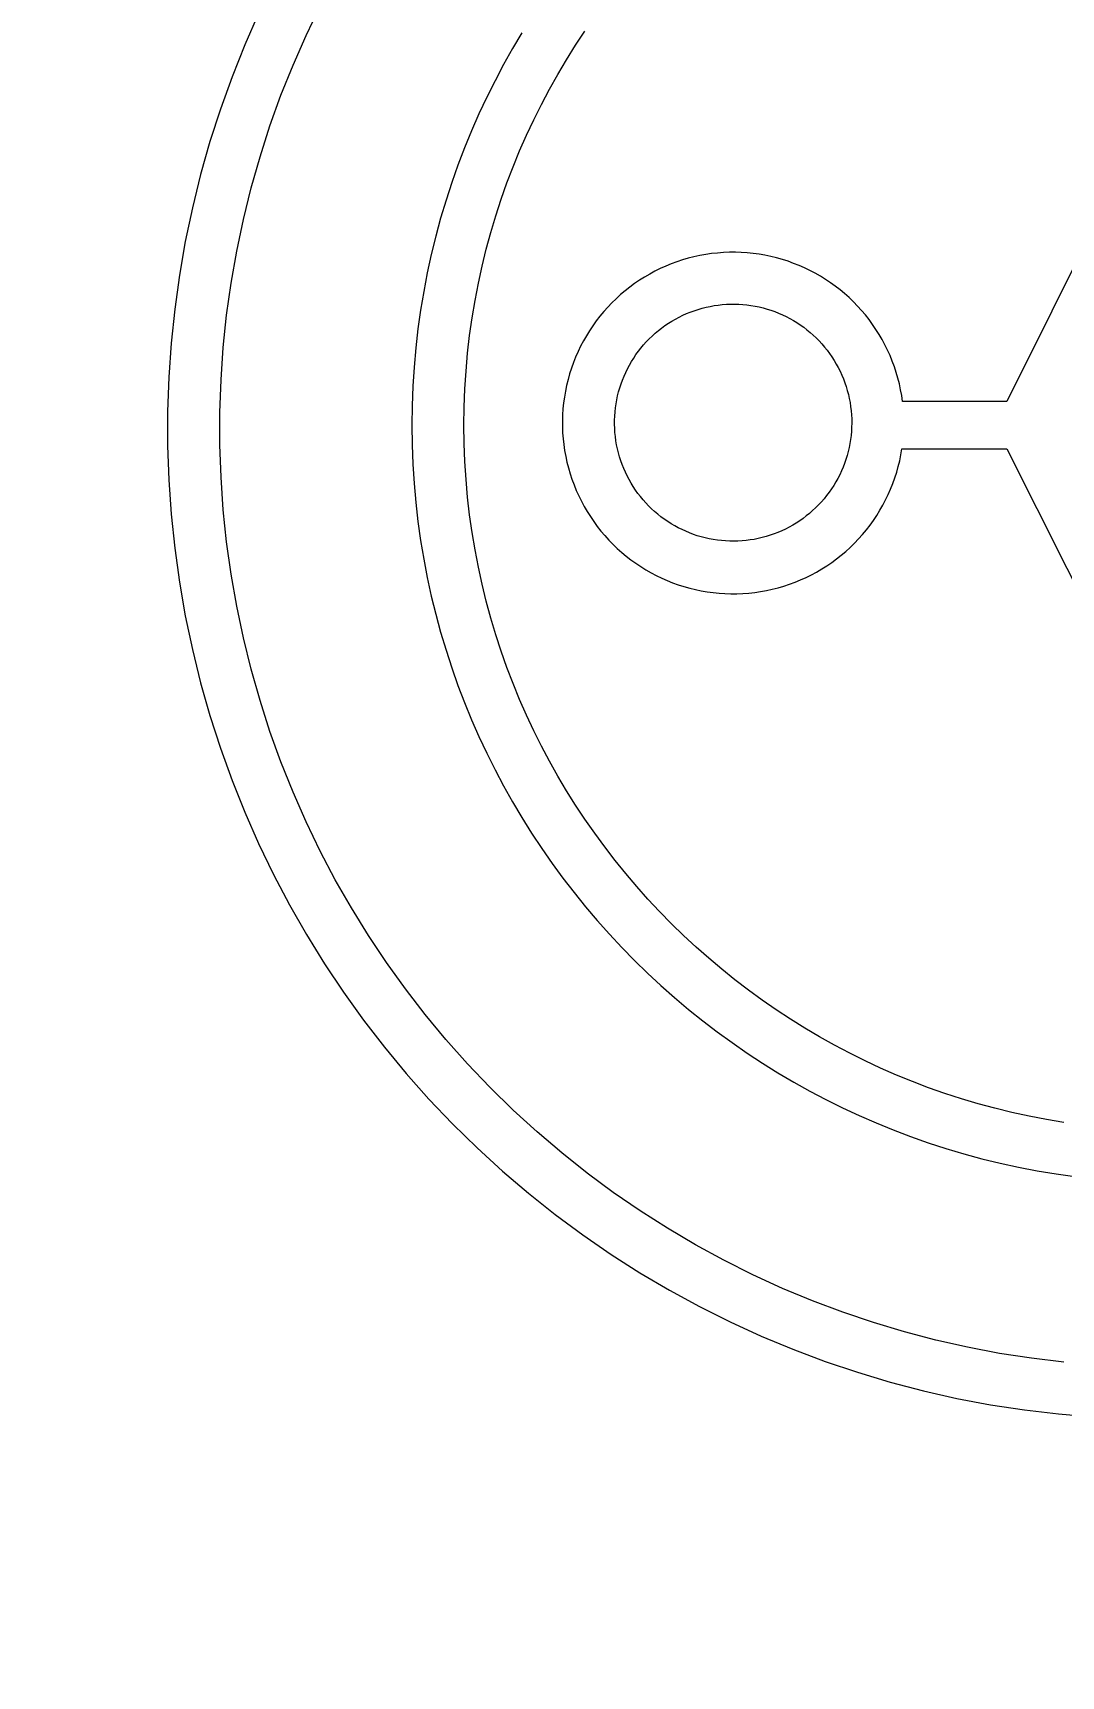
# Model space of a CAD drawing. Header units: millimetres. Extents: x -219 to 4970, y -9 to 3393.
# Drawn here: x 1343.5 to 1378.7, y 3026.3 to 3082.6 of the extents above; entities that cross this region are included whole.
import ezdxf

# ---------------------------------------------------------------- set-up
doc = ezdxf.new("R2010")
doc.units = ezdxf.units.MM
doc.layers.add('ZANO_R', color=7, linetype='Continuous', lineweight=0)
doc.layers.add('ZANO_W', color=1, linetype='Continuous', lineweight=0)
doc.styles.add('Arial', font='arial.ttf')
doc.styles.get("Standard").update_dxf_attribs({"font": 'ARIALUNI.TTF'})
doc.dimstyles.new('pl i ang', dxfattribs={"dimtxt": 50, "dimasz": 50, "dimexe": 1.25, "dimexo": 0.625, "dimgap": 10, "dimtad": 1, "dimtoh": 1, "dimtxsty": 'Standard', "dimcen": 2.5, "dimclrd": 1, "dimclre": 1, "dimclrt": 1, "dimadec": 0, "dimazin": 0, "dimtfac": 1, "dimtmove": 0, "dimatfit": 3, "dimfxl": 1, "dimarcsym": 1})

# ---------------------------------------------------------------- blocks, each defined once
blk = doc.blocks.new('*D480')
at = {"layer": 'ZANO_W', "color": 1, "lineweight": -2}
blk.add_arc((3941.475, 2679.364), 150.809, 99.55169, 164.75824, dxfattribs=at)
at = {"layer": 'ZANO_W', "color": 1}
for points in [[(3916.675, 2821.419), (3916.226, 2834.745), (3956.428, 2829.43)], [(3789.363, 2719.894), (3802.578, 2718.126), (3790.666, 2679.364)]]:
    blk.add_solid(points, dxfattribs=at)
at = {"layer": 'ZANO_W', "color": 1, "insert": (3819.669, 2813.909), "char_height": 40, "attachment_point": 5, "rotation": 42.155, "style": 'Arial'}
blk.add_mtext('96%%d', dxfattribs=at)

msp = doc.modelspace()

# ---------------------------------------------------------------- linework, layer by layer
at = {"layer": 'ZANO_R'}
for p, q in [((1351.256, 3083.242), (1350.783, 3082.169)), ((1352.881, 3082.494), (1353.364, 3083.495)), ((1362.102, 3082.158), (1362.423, 3082.643)), ((1350.783, 3082.169), (1350.347, 3081.081)), ((1352.434, 3081.478), (1352.881, 3082.494)), ((1359.946, 3082.048), (1359.639, 3081.501)), ((1360.266, 3082.586), (1359.946, 3082.048)), ((1361.793, 3081.664), (1362.102, 3082.158)), ((1352.021, 3080.447), (1352.434, 3081.478)), ((1359.639, 3081.501), (1359.345, 3080.946)), ((1361.495, 3081.162), (1361.793, 3081.664)), ((1350.347, 3081.081), (1349.95, 3079.978)), ((1359.345, 3080.946), (1359.065, 3080.383)), ((1361.209, 3080.653), (1361.495, 3081.162)), ((1351.645, 3079.402), (1352.021, 3080.447)), ((1359.065, 3080.383), (1358.797, 3079.813)), ((1360.935, 3080.136), (1361.209, 3080.653)), ((1349.95, 3079.978), (1349.591, 3078.862)), ((1358.797, 3079.813), (1358.543, 3079.236)), ((1360.674, 3079.612), (1360.935, 3080.136)), ((1381.882, 3080.067), (1376.855, 3069.97)), ((1351.304, 3078.345), (1351.645, 3079.402)), ((1358.543, 3079.236), (1358.303, 3078.651)), ((1360.425, 3079.081), (1360.674, 3079.612)), ((1349.591, 3078.862), (1349.27, 3077.734)), ((1358.303, 3078.651), (1358.077, 3078.059)), ((1360.188, 3078.543), (1360.425, 3079.081)), ((1351.001, 3077.276), (1351.304, 3078.345)), ((1359.965, 3077.999), (1360.188, 3078.543)), ((1349.27, 3077.734), (1348.989, 3076.596)), ((1358.077, 3078.059), (1357.865, 3077.46)), ((1359.754, 3077.447), (1359.965, 3077.999)), ((1350.735, 3076.198), (1351.001, 3077.276)), ((1357.865, 3077.46), (1357.668, 3076.855)), ((1359.557, 3076.89), (1359.754, 3077.447)), ((1348.989, 3076.596), (1348.748, 3075.449)), ((1357.668, 3076.855), (1357.485, 3076.244)), ((1359.373, 3076.326), (1359.557, 3076.89)), ((1350.506, 3075.111), (1350.735, 3076.198)), ((1357.485, 3076.244), (1357.317, 3075.626)), ((1359.202, 3075.757), (1359.373, 3076.326)), ((1348.748, 3075.449), (1348.546, 3074.294)), ((1357.317, 3075.626), (1357.164, 3075.003)), ((1359.046, 3075.182), (1359.202, 3075.757)), ((1350.315, 3074.017), (1350.506, 3075.111)), ((1357.164, 3075.003), (1357.026, 3074.373)), ((1358.903, 3074.601), (1359.046, 3075.182)), ((1365.566, 3074.748), (1365.375, 3074.677)), ((1365.76, 3074.812), (1365.566, 3074.748)), ((1365.956, 3074.869), (1365.76, 3074.812)), ((1366.154, 3074.919), (1365.956, 3074.869)), ((1366.353, 3074.962), (1366.154, 3074.919)), ((1366.554, 3074.998), (1366.353, 3074.962)), ((1366.755, 3075.028), (1366.554, 3074.998)), ((1366.958, 3075.05), (1366.755, 3075.028)), ((1367.162, 3075.065), (1366.958, 3075.05)), ((1367.365, 3075.073), (1367.162, 3075.065)), ((1367.569, 3075.074), (1367.365, 3075.073)), ((1367.773, 3075.068), (1367.569, 3075.074)), ((1367.977, 3075.055), (1367.773, 3075.068)), ((1368.18, 3075.034), (1367.977, 3075.055)), ((1368.382, 3075.007), (1368.18, 3075.034)), ((1368.583, 3074.972), (1368.382, 3075.007)), ((1368.783, 3074.931), (1368.583, 3074.972)), ((1368.981, 3074.882), (1368.783, 3074.931)), ((1369.177, 3074.827), (1368.981, 3074.882)), ((1369.371, 3074.765), (1369.177, 3074.827)), ((1369.563, 3074.696), (1369.371, 3074.765)), ((1348.546, 3074.294), (1348.384, 3073.132)), ((1357.026, 3074.373), (1356.904, 3073.738)), ((1358.775, 3074.015), (1358.903, 3074.601)), ((1364.462, 3074.226), (1364.289, 3074.117)), ((1364.638, 3074.329), (1364.462, 3074.226)), ((1364.817, 3074.426), (1364.638, 3074.329)), ((1365, 3074.516), (1364.817, 3074.426)), ((1365.186, 3074.6), (1365, 3074.516)), ((1365.375, 3074.677), (1365.186, 3074.6)), ((1369.753, 3074.62), (1369.563, 3074.696)), ((1369.939, 3074.538), (1369.753, 3074.62)), ((1370.123, 3074.45), (1369.939, 3074.538)), ((1370.304, 3074.355), (1370.123, 3074.45)), ((1370.481, 3074.254), (1370.304, 3074.355)), ((1370.654, 3074.146), (1370.481, 3074.254)), ((1350.161, 3072.917), (1350.315, 3074.017)), ((1356.904, 3073.738), (1356.797, 3073.098)), ((1358.661, 3073.423), (1358.775, 3074.015)), ((1363.64, 3073.624), (1363.489, 3073.487)), ((1363.796, 3073.756), (1363.64, 3073.624)), ((1363.956, 3073.882), (1363.796, 3073.756)), ((1364.12, 3074.003), (1363.956, 3073.882)), ((1364.289, 3074.117), (1364.12, 3074.003)), ((1370.824, 3074.033), (1370.654, 3074.146)), ((1370.99, 3073.914), (1370.824, 3074.033)), ((1371.151, 3073.789), (1370.99, 3073.914)), ((1371.308, 3073.659), (1371.151, 3073.789)), ((1371.46, 3073.523), (1371.308, 3073.659)), ((1348.384, 3073.132), (1348.263, 3071.966)), ((1356.797, 3073.098), (1356.706, 3072.453)), ((1358.562, 3072.827), (1358.661, 3073.423)), ((1363.066, 3073.045), (1362.936, 3072.888)), ((1363.202, 3073.197), (1363.066, 3073.045)), ((1363.343, 3073.344), (1363.202, 3073.197)), ((1363.489, 3073.487), (1363.343, 3073.344)), ((1365.896, 3072.975), (1366.027, 3073.028)), ((1366.027, 3073.028), (1366.159, 3073.076)), ((1366.159, 3073.076), (1366.293, 3073.12)), ((1366.293, 3073.12), (1366.428, 3073.16)), ((1366.428, 3073.16), (1366.565, 3073.194)), ((1366.565, 3073.194), (1366.702, 3073.224)), ((1366.702, 3073.224), (1366.841, 3073.249)), ((1366.841, 3073.249), (1366.98, 3073.27)), ((1366.98, 3073.27), (1367.12, 3073.285)), ((1367.12, 3073.285), (1367.261, 3073.296)), ((1367.261, 3073.296), (1367.402, 3073.301)), ((1367.402, 3073.301), (1367.542, 3073.302)), ((1367.542, 3073.302), (1367.683, 3073.298)), ((1367.683, 3073.298), (1367.824, 3073.289)), ((1367.824, 3073.289), (1367.964, 3073.275)), ((1367.964, 3073.275), (1368.104, 3073.256)), ((1368.104, 3073.256), (1368.242, 3073.233)), ((1368.242, 3073.233), (1368.38, 3073.204)), ((1368.38, 3073.204), (1368.517, 3073.171)), ((1368.517, 3073.171), (1368.653, 3073.133)), ((1368.653, 3073.133), (1368.787, 3073.091)), ((1368.787, 3073.091), (1368.92, 3073.043)), ((1368.92, 3073.043), (1369.051, 3072.992)), ((1371.607, 3073.382), (1371.46, 3073.523)), ((1371.75, 3073.236), (1371.607, 3073.382)), ((1371.887, 3073.085), (1371.75, 3073.236)), ((1372.019, 3072.929), (1371.887, 3073.085)), ((1350.046, 3071.812), (1350.161, 3072.917)), ((1358.477, 3072.226), (1358.562, 3072.827)), ((1362.692, 3072.561), (1362.579, 3072.391)), ((1362.811, 3072.727), (1362.692, 3072.561)), ((1362.936, 3072.888), (1362.811, 3072.727)), ((1364.935, 3072.394), (1365.046, 3072.481)), ((1365.046, 3072.481), (1365.159, 3072.564)), ((1365.159, 3072.564), (1365.276, 3072.643)), ((1365.276, 3072.643), (1365.395, 3072.718)), ((1365.395, 3072.718), (1365.517, 3072.788)), ((1365.517, 3072.788), (1365.641, 3072.855)), ((1365.641, 3072.855), (1365.768, 3072.917)), ((1365.768, 3072.917), (1365.896, 3072.975)), ((1369.051, 3072.992), (1369.18, 3072.935)), ((1369.18, 3072.935), (1369.307, 3072.875)), ((1369.307, 3072.875), (1369.432, 3072.809)), ((1369.432, 3072.809), (1369.555, 3072.74)), ((1369.555, 3072.74), (1369.675, 3072.666)), ((1369.675, 3072.666), (1369.792, 3072.589)), ((1369.792, 3072.589), (1369.907, 3072.507)), ((1369.907, 3072.507), (1370.019, 3072.421)), ((1372.145, 3072.769), (1372.019, 3072.929)), ((1372.266, 3072.605), (1372.145, 3072.769)), ((1372.38, 3072.436), (1372.266, 3072.605)), ((1348.263, 3071.966), (1348.182, 3070.797)), ((1356.706, 3072.453), (1356.631, 3071.802)), ((1358.408, 3071.621), (1358.477, 3072.226)), ((1362.37, 3072.041), (1362.275, 3071.86)), ((1362.471, 3072.218), (1362.37, 3072.041)), ((1362.579, 3072.391), (1362.471, 3072.218)), ((1364.339, 3071.796), (1364.429, 3071.904)), ((1364.429, 3071.904), (1364.523, 3072.009)), ((1364.523, 3072.009), (1364.621, 3072.111)), ((1364.621, 3072.111), (1364.722, 3072.209)), ((1364.722, 3072.209), (1364.827, 3072.303)), ((1364.827, 3072.303), (1364.935, 3072.394)), ((1370.019, 3072.421), (1370.128, 3072.332)), ((1370.128, 3072.332), (1370.233, 3072.238)), ((1370.233, 3072.238), (1370.335, 3072.141)), ((1370.335, 3072.141), (1370.434, 3072.041)), ((1370.434, 3072.041), (1370.53, 3071.937)), ((1370.53, 3071.937), (1370.621, 3071.83)), ((1372.489, 3072.263), (1372.38, 3072.436)), ((1372.592, 3072.087), (1372.489, 3072.263)), ((1372.689, 3071.908), (1372.592, 3072.087)), ((1372.779, 3071.725), (1372.689, 3071.908)), ((1349.97, 3070.704), (1350.046, 3071.812)), ((1356.631, 3071.802), (1356.573, 3071.147)), ((1358.353, 3071.01), (1358.408, 3071.621)), ((1362.104, 3071.49), (1362.029, 3071.3)), ((1362.187, 3071.677), (1362.104, 3071.49)), ((1362.275, 3071.86), (1362.187, 3071.677)), ((1364.016, 3071.335), (1364.091, 3071.455)), ((1364.091, 3071.455), (1364.169, 3071.571)), ((1364.169, 3071.571), (1364.252, 3071.685)), ((1364.252, 3071.685), (1364.339, 3071.796)), ((1370.621, 3071.83), (1370.709, 3071.72)), ((1370.709, 3071.72), (1370.793, 3071.607)), ((1370.793, 3071.607), (1370.873, 3071.491)), ((1370.873, 3071.491), (1370.949, 3071.373)), ((1370.949, 3071.373), (1371.021, 3071.251)), ((1372.863, 3071.539), (1372.779, 3071.725)), ((1372.94, 3071.35), (1372.863, 3071.539)), ((1373.011, 3071.159), (1372.94, 3071.35)), ((1348.182, 3070.797), (1348.141, 3069.625)), ((1356.573, 3071.147), (1356.531, 3070.488)), ((1358.314, 3070.396), (1358.353, 3071.01)), ((1361.898, 3070.914), (1361.843, 3070.718)), ((1361.96, 3071.108), (1361.898, 3070.914)), ((1362.029, 3071.3), (1361.96, 3071.108)), ((1363.707, 3070.703), (1363.76, 3070.834)), ((1363.76, 3070.834), (1363.817, 3070.962)), ((1363.817, 3070.962), (1363.879, 3071.089)), ((1363.879, 3071.089), (1363.945, 3071.213)), ((1363.945, 3071.213), (1364.016, 3071.335)), ((1371.021, 3071.251), (1371.088, 3071.128)), ((1371.088, 3071.128), (1371.152, 3071.002)), ((1371.152, 3071.002), (1371.21, 3070.874)), ((1371.21, 3070.874), (1371.265, 3070.744)), ((1373.074, 3070.965), (1373.011, 3071.159)), ((1373.132, 3070.769), (1373.074, 3070.965)), ((1349.931, 3069.594), (1349.97, 3070.704)), ((1356.531, 3070.488), (1356.505, 3069.824)), ((1358.29, 3069.778), (1358.314, 3070.396)), ((1361.753, 3070.32), (1361.718, 3070.119)), ((1361.794, 3070.52), (1361.753, 3070.32)), ((1361.843, 3070.718), (1361.794, 3070.52)), ((1363.541, 3070.165), (1363.576, 3070.302)), ((1363.576, 3070.302), (1363.615, 3070.437)), ((1363.615, 3070.437), (1363.659, 3070.571)), ((1363.659, 3070.571), (1363.707, 3070.703)), ((1371.265, 3070.744), (1371.315, 3070.612)), ((1371.315, 3070.612), (1371.36, 3070.479)), ((1371.36, 3070.479), (1371.4, 3070.344)), ((1371.4, 3070.344), (1371.436, 3070.208)), ((1373.182, 3070.571), (1373.132, 3070.769)), ((1373.225, 3070.372), (1373.182, 3070.571)), ((1373.262, 3070.171), (1373.225, 3070.372)), ((1356.505, 3069.824), (1356.497, 3069.156)), ((1358.282, 3069.156), (1358.29, 3069.778)), ((1361.67, 3069.714), (1361.657, 3069.51)), ((1361.691, 3069.917), (1361.67, 3069.714)), ((1361.718, 3070.119), (1361.691, 3069.917)), ((1363.452, 3069.609), (1363.467, 3069.749)), ((1363.467, 3069.749), (1363.487, 3069.888)), ((1363.487, 3069.888), (1363.512, 3070.027)), ((1363.512, 3070.027), (1363.541, 3070.165)), ((1371.436, 3070.208), (1371.467, 3070.07)), ((1371.467, 3070.07), (1371.493, 3069.932)), ((1371.493, 3069.932), (1371.515, 3069.792)), ((1371.515, 3069.792), (1371.532, 3069.653)), ((1371.532, 3069.653), (1371.543, 3069.512)), ((1373.291, 3069.97), (1373.262, 3070.171)), ((1376.855, 3069.97), (1373.291, 3069.97)), ((1348.141, 3069.625), (1348.141, 3068.453)), ((1349.931, 3068.483), (1349.931, 3069.594)), ((1356.497, 3069.156), (1356.505, 3068.488)), ((1358.29, 3068.534), (1358.282, 3069.156)), ((1361.657, 3069.51), (1361.651, 3069.307)), ((1361.651, 3069.307), (1361.652, 3069.103)), ((1361.652, 3069.103), (1361.66, 3068.899)), ((1363.436, 3069.328), (1363.442, 3069.468)), ((1363.436, 3069.187), (1363.436, 3069.328)), ((1363.44, 3069.046), (1363.436, 3069.187)), ((1363.442, 3069.468), (1363.452, 3069.609)), ((1371.549, 3069.09), (1371.541, 3068.949)), ((1371.543, 3069.512), (1371.55, 3069.372)), ((1371.552, 3069.231), (1371.549, 3069.09)), ((1371.55, 3069.372), (1371.552, 3069.231)), ((1358.314, 3067.916), (1358.29, 3068.534)), ((1361.66, 3068.899), (1361.675, 3068.695)), ((1361.675, 3068.695), (1361.697, 3068.493)), ((1363.45, 3068.905), (1363.44, 3069.046)), ((1363.464, 3068.765), (1363.45, 3068.905)), ((1363.483, 3068.626), (1363.464, 3068.765)), ((1363.507, 3068.487), (1363.483, 3068.626)), ((1371.489, 3068.53), (1371.462, 3068.392)), ((1371.511, 3068.669), (1371.489, 3068.53)), ((1371.529, 3068.809), (1371.511, 3068.669)), ((1371.541, 3068.949), (1371.529, 3068.809)), ((1348.141, 3068.453), (1348.182, 3067.281)), ((1349.97, 3067.373), (1349.931, 3068.483)), ((1356.505, 3068.488), (1356.531, 3067.824)), ((1361.697, 3068.493), (1361.726, 3068.291)), ((1361.726, 3068.291), (1361.763, 3068.09)), ((1361.763, 3068.09), (1361.806, 3067.891)), ((1363.535, 3068.349), (1363.507, 3068.487)), ((1363.569, 3068.212), (1363.535, 3068.349)), ((1363.607, 3068.077), (1363.569, 3068.212)), ((1363.65, 3067.942), (1363.607, 3068.077)), ((1371.352, 3067.984), (1371.306, 3067.851)), ((1371.393, 3068.119), (1371.352, 3067.984)), ((1371.43, 3068.255), (1371.393, 3068.119)), ((1371.462, 3068.392), (1371.43, 3068.255)), ((1373.194, 3067.942), (1373.235, 3068.141)), ((1373.235, 3068.141), (1373.27, 3068.342)), ((1373.27, 3068.342), (1376.857, 3068.342)), ((1376.857, 3068.342), (1381.924, 3058.267)), ((1356.531, 3067.824), (1356.573, 3067.165)), ((1358.353, 3067.301), (1358.314, 3067.916)), ((1361.806, 3067.891), (1361.856, 3067.693)), ((1361.856, 3067.693), (1361.913, 3067.497)), ((1361.913, 3067.497), (1361.977, 3067.304)), ((1363.697, 3067.81), (1363.65, 3067.942)), ((1363.75, 3067.679), (1363.697, 3067.81)), ((1363.806, 3067.55), (1363.75, 3067.679)), ((1363.867, 3067.423), (1363.806, 3067.55)), ((1363.933, 3067.298), (1363.867, 3067.423)), ((1371.14, 3067.462), (1371.076, 3067.337)), ((1371.2, 3067.59), (1371.14, 3067.462)), ((1371.255, 3067.719), (1371.2, 3067.59)), ((1371.306, 3067.851), (1371.255, 3067.719)), ((1373.028, 3067.353), (1373.09, 3067.547)), ((1373.09, 3067.547), (1373.145, 3067.743)), ((1373.145, 3067.743), (1373.194, 3067.942)), ((1348.182, 3067.281), (1348.263, 3066.111)), ((1350.046, 3066.265), (1349.97, 3067.373)), ((1356.573, 3067.165), (1356.631, 3066.509)), ((1358.408, 3066.691), (1358.353, 3067.301)), ((1361.977, 3067.304), (1362.048, 3067.112)), ((1362.048, 3067.112), (1362.125, 3066.923)), ((1362.125, 3066.923), (1362.209, 3066.737)), ((1364.002, 3067.176), (1363.933, 3067.298)), ((1364.076, 3067.056), (1364.002, 3067.176)), ((1364.154, 3066.938), (1364.076, 3067.056)), ((1364.236, 3066.824), (1364.154, 3066.938)), ((1370.778, 3066.859), (1370.693, 3066.747)), ((1370.858, 3066.975), (1370.778, 3066.859)), ((1370.935, 3067.093), (1370.858, 3066.975)), ((1371.008, 3067.213), (1370.935, 3067.093)), ((1371.076, 3067.337), (1371.008, 3067.213)), ((1372.801, 3066.785), (1372.883, 3066.971)), ((1372.883, 3066.971), (1372.959, 3067.161)), ((1372.959, 3067.161), (1373.028, 3067.353)), ((1356.631, 3066.509), (1356.706, 3065.859)), ((1358.477, 3066.086), (1358.408, 3066.691)), ((1362.209, 3066.737), (1362.299, 3066.555)), ((1362.299, 3066.555), (1362.396, 3066.375)), ((1362.396, 3066.375), (1362.498, 3066.199)), ((1364.322, 3066.712), (1364.236, 3066.824)), ((1364.412, 3066.604), (1364.322, 3066.712)), ((1364.505, 3066.498), (1364.412, 3066.604)), ((1364.602, 3066.396), (1364.505, 3066.498)), ((1364.703, 3066.298), (1364.602, 3066.396)), ((1364.807, 3066.203), (1364.703, 3066.298)), ((1370.316, 3066.328), (1370.213, 3066.232)), ((1370.416, 3066.428), (1370.316, 3066.328)), ((1370.512, 3066.531), (1370.416, 3066.428)), ((1370.604, 3066.637), (1370.512, 3066.531)), ((1370.693, 3066.747), (1370.604, 3066.637)), ((1372.516, 3066.243), (1372.618, 3066.42)), ((1372.618, 3066.42), (1372.712, 3066.601)), ((1372.712, 3066.601), (1372.801, 3066.785)), ((1348.263, 3066.111), (1348.384, 3064.945)), ((1350.161, 3065.161), (1350.046, 3066.265)), ((1356.706, 3065.859), (1356.797, 3065.214)), ((1358.562, 3065.485), (1358.477, 3066.086)), ((1362.498, 3066.199), (1362.607, 3066.026)), ((1362.607, 3066.026), (1362.722, 3065.858)), ((1362.722, 3065.858), (1362.843, 3065.693)), ((1364.914, 3066.111), (1364.807, 3066.203)), ((1365.024, 3066.023), (1364.914, 3066.111)), ((1365.138, 3065.94), (1365.024, 3066.023)), ((1365.254, 3065.86), (1365.138, 3065.94)), ((1365.373, 3065.784), (1365.254, 3065.86)), ((1365.494, 3065.713), (1365.373, 3065.784)), ((1369.532, 3065.734), (1369.409, 3065.666)), ((1369.652, 3065.807), (1369.532, 3065.734)), ((1369.77, 3065.884), (1369.652, 3065.807)), ((1369.886, 3065.965), (1369.77, 3065.884)), ((1369.998, 3066.05), (1369.886, 3065.965)), ((1370.107, 3066.139), (1369.998, 3066.05)), ((1370.213, 3066.232), (1370.107, 3066.139)), ((1372.052, 3065.573), (1372.177, 3065.735)), ((1372.177, 3065.735), (1372.296, 3065.9)), ((1372.296, 3065.9), (1372.409, 3066.07)), ((1372.409, 3066.07), (1372.516, 3066.243)), ((1350.315, 3064.061), (1350.161, 3065.161)), ((1356.797, 3065.214), (1356.904, 3064.574)), ((1358.661, 3064.888), (1358.562, 3065.485)), ((1362.843, 3065.693), (1362.969, 3065.533)), ((1362.969, 3065.533), (1363.101, 3065.377)), ((1363.101, 3065.377), (1363.238, 3065.226)), ((1363.238, 3065.226), (1363.38, 3065.08)), ((1365.618, 3065.645), (1365.494, 3065.713)), ((1365.744, 3065.582), (1365.618, 3065.645)), ((1365.872, 3065.524), (1365.744, 3065.582)), ((1366.002, 3065.47), (1365.872, 3065.524)), ((1366.134, 3065.42), (1366.002, 3065.47)), ((1366.267, 3065.375), (1366.134, 3065.42)), ((1366.402, 3065.335), (1366.267, 3065.375)), ((1366.539, 3065.3), (1366.402, 3065.335)), ((1366.676, 3065.269), (1366.539, 3065.3)), ((1366.815, 3065.243), (1366.676, 3065.269)), ((1366.954, 3065.222), (1366.815, 3065.243)), ((1367.094, 3065.205), (1366.954, 3065.222)), ((1367.234, 3065.194), (1367.094, 3065.205)), ((1367.375, 3065.187), (1367.234, 3065.194)), ((1367.516, 3065.186), (1367.375, 3065.187)), ((1367.657, 3065.189), (1367.516, 3065.186)), ((1367.797, 3065.197), (1367.657, 3065.189)), ((1367.938, 3065.21), (1367.797, 3065.197)), ((1368.077, 3065.228), (1367.938, 3065.21)), ((1368.216, 3065.25), (1368.077, 3065.228)), ((1368.354, 3065.278), (1368.216, 3065.25)), ((1368.492, 3065.31), (1368.354, 3065.278)), ((1368.628, 3065.347), (1368.492, 3065.31)), ((1368.762, 3065.389), (1368.628, 3065.347)), ((1368.895, 3065.435), (1368.762, 3065.389)), ((1369.026, 3065.486), (1368.895, 3065.435)), ((1369.156, 3065.542), (1369.026, 3065.486)), ((1369.283, 3065.602), (1369.156, 3065.542)), ((1369.409, 3065.666), (1369.283, 3065.602)), ((1371.644, 3065.117), (1371.785, 3065.264)), ((1371.785, 3065.264), (1371.921, 3065.417)), ((1371.921, 3065.417), (1372.052, 3065.573)), ((1348.384, 3064.945), (1348.546, 3063.784)), ((1358.775, 3064.297), (1358.661, 3064.888)), ((1363.38, 3065.08), (1363.528, 3064.939)), ((1363.528, 3064.939), (1363.68, 3064.803)), ((1363.68, 3064.803), (1363.837, 3064.673)), ((1363.837, 3064.673), (1363.998, 3064.548)), ((1371.031, 3064.579), (1371.192, 3064.706)), ((1371.192, 3064.706), (1371.347, 3064.838)), ((1371.347, 3064.838), (1371.498, 3064.975)), ((1371.498, 3064.975), (1371.644, 3065.117)), ((1350.506, 3062.967), (1350.315, 3064.061)), ((1356.904, 3064.574), (1357.026, 3063.939)), ((1358.903, 3063.711), (1358.775, 3064.297)), ((1363.998, 3064.548), (1364.164, 3064.429)), ((1364.164, 3064.429), (1364.333, 3064.316)), ((1364.333, 3064.316), (1364.507, 3064.208)), ((1364.507, 3064.208), (1364.684, 3064.107)), ((1364.684, 3064.107), (1364.864, 3064.012)), ((1369.987, 3063.946), (1370.17, 3064.036)), ((1370.17, 3064.036), (1370.35, 3064.132)), ((1370.35, 3064.132), (1370.526, 3064.235)), ((1370.526, 3064.235), (1370.698, 3064.344)), ((1370.698, 3064.344), (1370.867, 3064.459)), ((1370.867, 3064.459), (1371.031, 3064.579)), ((1348.546, 3063.784), (1348.748, 3062.629)), ((1357.026, 3063.939), (1357.164, 3063.309)), ((1359.046, 3063.13), (1358.903, 3063.711)), ((1364.864, 3064.012), (1365.048, 3063.924)), ((1365.048, 3063.924), (1365.235, 3063.841)), ((1365.235, 3063.841), (1365.424, 3063.766)), ((1365.424, 3063.766), (1365.616, 3063.697)), ((1365.616, 3063.697), (1365.81, 3063.635)), ((1365.81, 3063.635), (1366.007, 3063.58)), ((1366.007, 3063.58), (1366.205, 3063.531)), ((1366.205, 3063.531), (1366.404, 3063.49)), ((1366.404, 3063.49), (1366.606, 3063.455)), ((1368.434, 3063.463), (1368.635, 3063.499)), ((1368.635, 3063.499), (1368.834, 3063.543)), ((1368.834, 3063.543), (1369.032, 3063.593)), ((1369.032, 3063.593), (1369.227, 3063.65)), ((1369.227, 3063.65), (1369.421, 3063.714)), ((1369.421, 3063.714), (1369.612, 3063.785)), ((1369.612, 3063.785), (1369.801, 3063.862)), ((1369.801, 3063.862), (1369.987, 3063.946)), ((1350.735, 3061.88), (1350.506, 3062.967)), ((1357.164, 3063.309), (1357.317, 3062.686)), ((1359.202, 3062.555), (1359.046, 3063.13)), ((1366.606, 3063.455), (1366.808, 3063.428)), ((1366.808, 3063.428), (1367.011, 3063.407)), ((1367.011, 3063.407), (1367.214, 3063.394)), ((1367.214, 3063.394), (1367.418, 3063.388)), ((1367.418, 3063.388), (1367.622, 3063.388)), ((1367.622, 3063.388), (1367.826, 3063.397)), ((1367.826, 3063.397), (1368.029, 3063.412)), ((1368.029, 3063.412), (1368.232, 3063.434)), ((1368.232, 3063.434), (1368.434, 3063.463)), ((1348.748, 3062.629), (1348.989, 3061.482)), ((1357.317, 3062.686), (1357.485, 3062.068)), ((1359.373, 3061.985), (1359.202, 3062.555)), ((1351.001, 3060.801), (1350.735, 3061.88)), ((1357.485, 3062.068), (1357.668, 3061.457)), ((1359.557, 3061.422), (1359.373, 3061.985)), ((1348.989, 3061.482), (1349.27, 3060.344)), ((1357.668, 3061.457), (1357.865, 3060.851)), ((1359.754, 3060.864), (1359.557, 3061.422)), ((1351.304, 3059.733), (1351.001, 3060.801)), ((1357.865, 3060.851), (1358.077, 3060.253)), ((1359.965, 3060.313), (1359.754, 3060.864)), ((1349.27, 3060.344), (1349.591, 3059.216)), ((1358.077, 3060.253), (1358.303, 3059.661)), ((1360.188, 3059.769), (1359.965, 3060.313)), ((1351.645, 3058.676), (1351.304, 3059.733)), ((1358.303, 3059.661), (1358.543, 3059.076)), ((1360.425, 3059.231), (1360.188, 3059.769)), ((1349.591, 3059.216), (1349.95, 3058.1)), ((1358.543, 3059.076), (1358.797, 3058.499)), ((1360.674, 3058.7), (1360.425, 3059.231)), ((1352.021, 3057.631), (1351.645, 3058.676)), ((1358.797, 3058.499), (1359.065, 3057.928)), ((1360.935, 3058.176), (1360.674, 3058.7)), ((1349.95, 3058.1), (1350.347, 3056.997)), ((1359.065, 3057.928), (1359.345, 3057.366)), ((1361.209, 3057.659), (1360.935, 3058.176)), ((1352.434, 3056.6), (1352.021, 3057.631)), ((1359.345, 3057.366), (1359.639, 3056.811)), ((1361.495, 3057.15), (1361.209, 3057.659)), ((1350.347, 3056.997), (1350.783, 3055.908)), ((1359.639, 3056.811), (1359.946, 3056.264)), ((1361.793, 3056.648), (1361.495, 3057.15)), ((1352.881, 3055.583), (1352.434, 3056.6)), ((1359.946, 3056.264), (1360.266, 3055.726)), ((1362.102, 3056.154), (1361.793, 3056.648)), ((1362.423, 3055.668), (1362.102, 3056.154)), ((1350.783, 3055.908), (1351.256, 3054.835)), ((1360.266, 3055.726), (1360.599, 3055.195)), ((1362.756, 3055.191), (1362.423, 3055.668)), ((1353.364, 3054.583), (1352.881, 3055.583)), ((1360.599, 3055.195), (1360.943, 3054.674)), ((1363.099, 3054.722), (1362.756, 3055.191)), ((1351.256, 3054.835), (1351.765, 3053.779)), ((1353.881, 3053.6), (1353.364, 3054.583)), ((1360.943, 3054.674), (1361.3, 3054.161)), ((1363.454, 3054.261), (1363.099, 3054.722)), ((1361.3, 3054.161), (1361.669, 3053.657)), ((1363.819, 3053.81), (1363.454, 3054.261)), ((1351.765, 3053.779), (1352.311, 3052.742)), ((1354.432, 3052.635), (1353.881, 3053.6)), ((1361.669, 3053.657), (1362.049, 3053.163)), ((1364.194, 3053.367), (1363.819, 3053.81)), ((1364.58, 3052.933), (1364.194, 3053.367)), ((1362.049, 3053.163), (1362.441, 3052.678)), ((1364.976, 3052.509), (1364.58, 3052.933)), ((1352.311, 3052.742), (1352.892, 3051.724)), ((1355.016, 3051.691), (1354.432, 3052.635)), ((1362.441, 3052.678), (1362.845, 3052.202)), ((1365.383, 3052.094), (1364.976, 3052.509)), ((1352.892, 3051.724), (1353.509, 3050.726)), ((1355.632, 3050.766), (1355.016, 3051.691)), ((1362.845, 3052.202), (1363.259, 3051.737)), ((1363.259, 3051.737), (1363.684, 3051.281)), ((1365.799, 3051.69), (1365.383, 3052.094)), ((1366.224, 3051.295), (1365.799, 3051.69)), ((1363.684, 3051.281), (1364.121, 3050.836)), ((1366.659, 3050.91), (1366.224, 3051.295)), ((1353.509, 3050.726), (1354.159, 3049.751)), ((1356.28, 3049.864), (1355.632, 3050.766)), ((1364.121, 3050.836), (1364.567, 3050.402)), ((1367.103, 3050.535), (1366.659, 3050.91)), ((1367.556, 3050.171), (1367.103, 3050.535)), ((1364.567, 3050.402), (1365.024, 3049.977)), ((1365.024, 3049.977), (1365.491, 3049.564)), ((1368.018, 3049.818), (1367.556, 3050.171)), ((1354.159, 3049.751), (1354.843, 3048.798)), ((1356.958, 3048.985), (1356.28, 3049.864)), ((1365.491, 3049.564), (1365.968, 3049.162)), ((1368.489, 3049.476), (1368.018, 3049.818)), ((1368.968, 3049.144), (1368.489, 3049.476)), ((1357.667, 3048.13), (1356.958, 3048.985)), ((1365.968, 3049.162), (1366.454, 3048.771)), ((1369.455, 3048.824), (1368.968, 3049.144)), ((1354.843, 3048.798), (1355.559, 3047.87)), ((1366.454, 3048.771), (1366.95, 3048.392)), ((1366.95, 3048.392), (1367.456, 3048.024)), ((1369.95, 3048.516), (1369.455, 3048.824)), ((1370.453, 3048.219), (1369.95, 3048.516)), ((1355.559, 3047.87), (1356.307, 3046.967)), ((1358.405, 3047.299), (1357.667, 3048.13)), ((1367.456, 3048.024), (1367.97, 3047.669)), ((1370.964, 3047.934), (1370.453, 3048.219)), ((1371.483, 3047.661), (1370.964, 3047.934)), ((1359.171, 3046.495), (1358.405, 3047.299)), ((1367.97, 3047.669), (1368.493, 3047.325)), ((1368.493, 3047.325), (1369.025, 3046.994)), ((1372.008, 3047.4), (1371.483, 3047.661)), ((1372.541, 3047.152), (1372.008, 3047.4)), ((1356.307, 3046.967), (1357.086, 3046.091)), ((1369.025, 3046.994), (1369.565, 3046.675)), ((1369.565, 3046.675), (1370.114, 3046.369)), ((1373.081, 3046.916), (1372.541, 3047.152)), ((1373.627, 3046.693), (1373.081, 3046.916)), ((1374.18, 3046.483), (1373.627, 3046.693)), ((1357.086, 3046.091), (1357.894, 3045.242)), ((1359.964, 3045.718), (1359.171, 3046.495)), ((1370.114, 3046.369), (1370.67, 3046.076)), ((1370.67, 3046.076), (1371.235, 3045.796)), ((1374.739, 3046.286), (1374.18, 3046.483)), ((1375.304, 3046.103), (1374.739, 3046.286)), ((1375.875, 3045.933), (1375.304, 3046.103)), ((1360.784, 3044.968), (1359.964, 3045.718)), ((1371.235, 3045.796), (1371.807, 3045.529)), ((1371.807, 3045.529), (1372.386, 3045.276)), ((1376.452, 3045.777), (1375.875, 3045.933)), ((1377.035, 3045.635), (1376.452, 3045.777)), ((1377.623, 3045.507), (1377.035, 3045.635)), ((1378.216, 3045.394), (1377.623, 3045.507)), ((1357.894, 3045.242), (1358.732, 3044.421)), ((1361.629, 3044.248), (1360.784, 3044.968)), ((1372.386, 3045.276), (1372.973, 3045.037)), ((1372.973, 3045.037), (1373.566, 3044.811)), ((1378.814, 3045.295), (1378.216, 3045.394)), ((1358.732, 3044.421), (1359.597, 3043.63)), ((1373.566, 3044.811), (1374.167, 3044.6)), ((1374.167, 3044.6), (1374.774, 3044.403)), ((1374.774, 3044.403), (1375.387, 3044.221)), ((1362.498, 3043.557), (1361.629, 3044.248)), ((1375.387, 3044.221), (1376.007, 3044.053)), ((1376.007, 3044.053), (1376.632, 3043.901)), ((1376.632, 3043.901), (1377.263, 3043.764)), ((1359.597, 3043.63), (1360.489, 3042.87)), ((1363.391, 3042.896), (1362.498, 3043.557)), ((1377.263, 3043.764), (1377.9, 3043.642)), ((1377.9, 3043.642), (1378.543, 3043.535)), ((1378.543, 3043.535), (1379.19, 3043.445)), ((1360.489, 3042.87), (1361.407, 3042.14)), ((1364.307, 3042.267), (1363.391, 3042.896)), ((1361.407, 3042.14), (1362.35, 3041.443)), ((1365.243, 3041.67), (1364.307, 3042.267)), ((1366.2, 3041.105), (1365.243, 3041.67)), ((1362.35, 3041.443), (1363.316, 3040.779)), ((1367.175, 3040.574), (1366.2, 3041.105)), ((1363.316, 3040.779), (1364.304, 3040.149)), ((1368.168, 3040.077), (1367.175, 3040.574)), ((1364.304, 3040.149), (1365.314, 3039.553)), ((1369.178, 3039.615), (1368.168, 3040.077)), ((1365.314, 3039.553), (1366.344, 3038.992)), ((1370.204, 3039.188), (1369.178, 3039.615)), ((1366.344, 3038.992), (1367.392, 3038.468)), ((1371.243, 3038.797), (1370.204, 3039.188)), ((1372.295, 3038.441), (1371.243, 3038.797)), ((1367.392, 3038.468), (1368.458, 3037.98)), ((1373.359, 3038.123), (1372.295, 3038.441)), ((1368.458, 3037.98), (1369.54, 3037.529)), ((1374.434, 3037.841), (1373.359, 3038.123)), ((1375.517, 3037.597), (1374.434, 3037.841)), ((1376.609, 3037.39), (1375.517, 3037.597)), ((1369.54, 3037.529), (1370.638, 3037.116)), ((1370.638, 3037.116), (1371.748, 3036.741)), ((1377.706, 3037.222), (1376.609, 3037.39)), ((1378.809, 3037.091), (1377.706, 3037.222)), ((1371.748, 3036.741), (1372.872, 3036.405)), ((1372.872, 3036.405), (1374.006, 3036.107)), ((1374.006, 3036.107), (1375.149, 3035.849)), ((1375.149, 3035.849), (1376.301, 3035.631)), ((1376.301, 3035.631), (1377.46, 3035.453)), ((1377.46, 3035.453), (1378.624, 3035.315)), ((1378.624, 3035.315), (1379.793, 3035.217))]:
    msp.add_line(p, q, dxfattribs=at)

# ---------------------------------------------------------------- dimensions: what is measured, and where the dimension line sits
at = {"layer": 'ZANO_W'}
dim = msp.add_angular_dim_2l(base=(3874.876, 2814.671), line1=((-70.179, 2679.364), (4806.115, 2679.364)), line2=((3941.541, 2680.022), (3985.358, 3119.784)), dimstyle='pl i ang', override={"dimtxt": 40, "dimasz": 40, "dimexe": 10, "dimexo": 10, "dimtoh": 0, "dimdec": 0, "dimtxsty": 'Arial', "dimtdec": 0, "dimtmove": 1}, dxfattribs=at)
dim.commit()
dim.dimension.update_dxf_attribs({"geometry": '*D480', "text_midpoint": (3819.669, 2813.909)})

doc.saveas('drawing.dxf')
